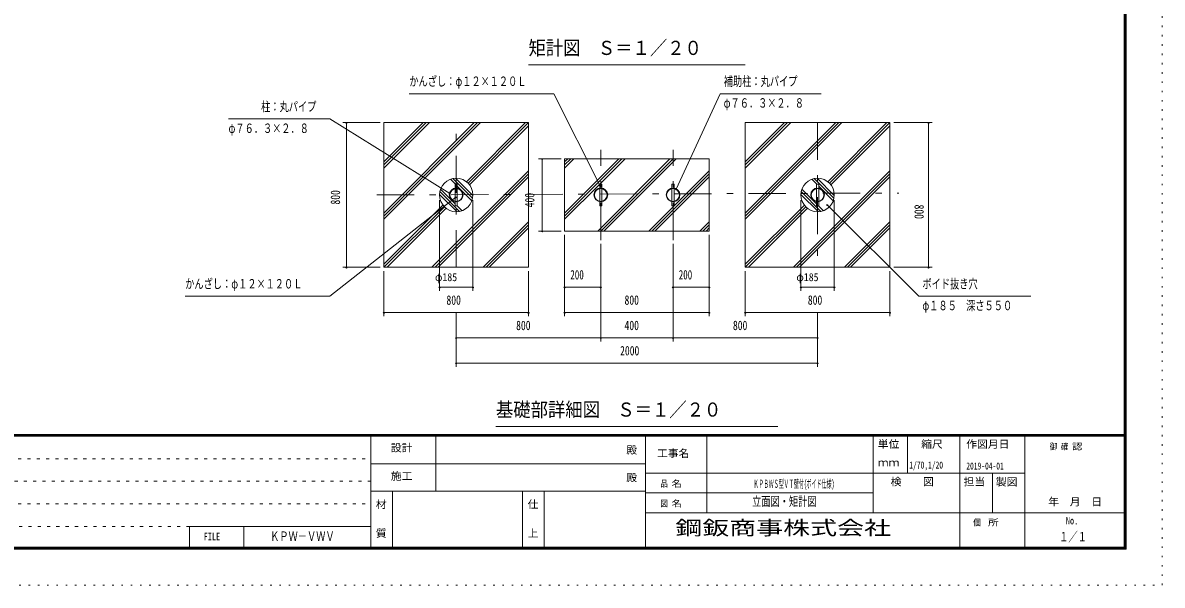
# Model space of a CAD drawing. Units: millimetres, scale not verified, with parts at other scales. Extents: x -37128 to 37128, y -14700 to 14700.
# Drawn here: x 15057 to 37128, y -14700 to -3815 of the extents above; entities that cross this region are included whole.
import ezdxf
from ezdxf.enums import TextEntityAlignment as Align

# ---------------------------------------------------------------- set-up
doc = ezdxf.new("R2010")
doc.units = ezdxf.units.MM
doc.header["$LTSCALE"] = 60
for name, pattern in [('USER1', [3, 1, -2]), ('USER2', [10, 4, -6]), ('USER3', [24, 12, -5, 2, -5]), ('USER4', [3, 0.5, -2.5])]:
    doc.linetypes.add(name, pattern=pattern)
doc.layers.add('0-1_0-F', color=7, linetype='Continuous')
for name, color, linetype, lineweight in [('0-6_2-0BOLD', 7, 'Continuous', 18), ('0-7_2-1HIDDEN', 3, 'USER2', 18), ('0-8_2-2CENTER', 3, 'USER3', 18), ('0-A_2-5DIM', 3, 'Continuous', 18), ('0-B_2-6HATCH', 2, 'Continuous', 18), ('0-C_F-F', 5, 'Continuous', 18), ('0-D_F-E_J_ADD', 3, 'USER4', 18)]:
    doc.layers.add(name, color=color, linetype=linetype, lineweight=lineweight)
doc.styles.add('ＭＳ ゴシック', font='')
doc.styles.get('ＭＳ ゴシック').set_extended_font_data('MS Gothic')

msp = doc.modelspace()

# ---------------------------------------------------------------- linework, layer by layer
at = {"layer": '0-6_2-0BOLD'}
for p, q in [((23431.96, -7025.17), (23431.96, -7269.03)), ((23473.97, -7269.03), (23473.97, -7025.17)), ((26231.95, -7015.23), (26231.95, -6937.1)), ((26231.95, -7269.03), (26231.95, -7025.17)), ((26273.95, -7025.17), (26273.95, -7269.03)), ((27631.95, -7269.03), (27631.95, -7025.17)), ((27673.95, -7025.17), (27673.95, -7269.03)), ((30431.95, -7269.03), (30431.95, -7025.17)), ((30473.96, -7025.17), (30473.96, -7269.03)), ((23473.97, -7357.1), (23473.97, -7278.96)), ((30473.96, -7278.96), (30473.96, -7357.1))]:
    msp.add_line(p, q, dxfattribs=at)
for points in [[(22052.96, -8547.1), (22052.96, -5747.09), (24852.96, -5747.09), (24852.96, -8547.1)], [(29052.96, -8547.1), (29052.96, -5747.09), (31852.96, -5747.09), (31852.96, -8547.1)], [(28352.95, -6447.09), (25552.95, -6447.09), (25552.95, -7847.1), (28352.95, -7847.1)]]:
    msp.add_lwpolyline(points, close=True, dxfattribs=at)
for points in [[(23473.97, -7015.23), (23473.97, -6937.1), (23431.96, -6937.1), (23431.96, -7015.23)], [(26231.95, -6937.1), (26273.95, -6937.1), (26273.95, -7015.23)], [(27631.95, -7015.23), (27631.95, -6937.1), (27673.95, -6937.1), (27673.95, -7015.23)], [(30431.95, -7015.23), (30431.95, -6937.1), (30473.96, -6937.1), (30473.96, -7015.23)], [(23431.96, -7278.96), (23431.96, -7357.1), (23473.97, -7357.1)], [(26273.95, -7278.96), (26273.95, -7357.1), (26231.95, -7357.1), (26231.95, -7278.96)], [(27673.95, -7278.96), (27673.95, -7357.1), (27631.95, -7357.1), (27631.95, -7278.96)], [(30473.96, -7357.1), (30431.95, -7357.1), (30431.95, -7278.96)]]:
    msp.add_lwpolyline(points, dxfattribs=at)
for centre, radius in [((23452.96, -7147.1), 323.75), ((30452.95, -7147.1), 323.75), ((23452.96, -7147.1), 133.53), ((23452.96, -7147.1), 123.72), ((26252.95, -7147.1), 133.53), ((26252.95, -7147.1), 123.72), ((27652.95, -7147.1), 133.53), ((27652.95, -7147.1), 123.72), ((30452.95, -7147.1), 133.53), ((30452.95, -7147.1), 123.72)]:
    msp.add_circle(centre, radius, dxfattribs=at)
at = {"layer": '0-7_2-1HIDDEN', "linetype": 'USER3'}
for p, q in [((23452.96, -8547.1), (23452.96, -5747.09)), ((30452.95, -5747.09), (30452.96, -8547.1))]:
    msp.add_line(p, q, dxfattribs=at)
at = {"layer": '0-8_2-2CENTER'}
for p, q in [((26252.95, -8022.1), (26252.95, -6272.1)), ((27652.95, -8022.1), (27652.95, -6272.1)), ((21917.37, -7147.1), (32024.19, -7109.98))]:
    msp.add_line(p, q, dxfattribs=at)
at = {"layer": '0-A_2-5DIM'}
for p, q in [((29052.95, -4627.1), (24852.95, -4627.1)), ((21256.93, -5747.09), (21977.96, -5747.09)), ((21340.94, -5747.09), (21312.94, -5747.09)), ((21326.94, -8547.1), (21326.94, -5747.09)), ((32671.79, -5747.09), (31927.96, -5747.09)), ((32587.78, -5747.09), (32615.78, -5747.09)), ((32601.78, -8547.1), (32601.78, -5747.09)), ((25046.36, -6447.09), (25482.95, -6447.09)), ((25130.36, -6447.09), (25102.36, -6447.09)), ((25116.36, -6447.09), (25116.36, -7847.1)), ((26256.91, -6971.18), (26228.91, -6971.18)), ((27728.85, -7034.64), (27700.85, -7034.64)), ((23129.21, -7246.69), (23129.21, -9002.1)), ((23341.6, -7118.8), (23313.6, -7118.8)), ((23458.45, -7186.92), (23430.45, -7186.92)), ((23776.71, -9002.1), (23776.71, -7246.69)), ((30129.2, -9002.1), (30129.2, -7246.69)), ((30776.7, -9002.1), (30776.7, -7246.69)), ((30652.74, -7340.25), (30624.74, -7340.25)), ((25482.95, -7847.1), (25046.36, -7847.1)), ((25130.36, -7847.1), (25102.36, -7847.1)), ((25552.95, -7917.1), (25552.95, -9492.1)), ((28352.95, -7917.1), (28352.95, -9492.1)), ((26252.95, -9982.1), (26252.95, -8092.1)), ((27652.95, -9982.1), (27652.95, -8092.1)), ((21256.93, -8547.1), (21977.96, -8547.1)), ((21340.94, -8547.1), (21312.94, -8547.1)), ((32671.79, -8547.1), (31927.96, -8547.1)), ((32587.78, -8547.1), (32615.78, -8547.1)), ((22052.96, -8622.1), (22052.96, -9492.1)), ((24852.96, -9492.1), (24852.96, -8622.1)), ((29052.96, -8622.1), (29052.96, -9492.1)), ((31852.96, -9492.1), (31852.96, -8622.1)), ((23143.21, -8932.1), (23115.21, -8932.1)), ((23129.21, -8932.1), (23776.71, -8932.1)), ((23790.71, -8932.1), (23762.71, -8932.1)), ((25566.95, -8932.1), (25538.95, -8932.1)), ((25552.95, -8932.1), (26252.95, -8932.1)), ((26266.95, -8932.1), (26238.95, -8932.1)), ((27666.95, -8932.1), (27638.95, -8932.1)), ((27652.95, -8932.1), (28352.95, -8932.1)), ((28366.95, -8932.1), (28338.95, -8932.1)), ((30143.2, -8932.1), (30115.2, -8932.1)), ((30129.2, -8932.1), (30776.7, -8932.1)), ((30790.7, -8932.1), (30762.7, -8932.1)), ((22066.96, -9422.1), (22038.96, -9422.1)), ((22052.96, -9422.1), (24852.96, -9422.1)), ((23452.95, -10472.1), (23452.95, -9422.1)), ((24866.96, -9422.1), (24838.96, -9422.1)), ((25566.95, -9422.1), (25538.95, -9422.1)), ((25552.95, -9422.1), (28352.95, -9422.1)), ((28366.95, -9422.1), (28338.95, -9422.1)), ((29066.96, -9422.1), (29038.96, -9422.1)), ((29052.96, -9422.1), (31852.96, -9422.1)), ((30452.95, -9422.1), (30452.95, -10472.1)), ((31866.96, -9422.1), (31838.96, -9422.1)), ((23466.95, -9912.1), (23438.95, -9912.1)), ((23452.95, -9912.1), (26252.95, -9912.1)), ((26266.95, -9912.1), (26238.95, -9912.1)), ((26252.95, -9912.1), (27652.95, -9912.1)), ((27666.95, -9912.1), (27638.95, -9912.1)), ((27652.95, -9912.1), (30452.95, -9912.1)), ((30466.95, -9912.1), (30438.95, -9912.1)), ((23466.95, -10402.1), (23438.95, -10402.1)), ((30452.95, -10402.1), (23452.95, -10402.1)), ((30466.95, -10402.1), (30438.95, -10402.1)), ((29682.95, -11627.1), (24222.95, -11627.1))]:
    msp.add_line(p, q, dxfattribs=at)
for points in [[(26242.91, -6971.18), (25344.31, -5187.1), (22544.31, -5187.1)], [(30523.95, -5187.1), (28563.96, -5187.1), (27714.85, -7034.64)], [(19042.96, -5677.1), (21002.96, -5677.1), (23327.6, -7118.8)], [(23444.45, -7186.92), (21002.95, -9107.1), (18202.95, -9107.1)], [(30638.74, -7340.25), (32412.95, -9107.1), (34582.95, -9107.1)]]:
    msp.add_lwpolyline(points, dxfattribs=at)
for centre in [(21326.94, -5747.09), (32601.78, -5747.09), (25116.36, -6447.09), (26242.91, -6971.18), (27714.85, -7034.64), (23327.6, -7118.8), (23444.45, -7186.92), (30638.74, -7340.25), (25116.36, -7847.1), (21326.94, -8547.1), (32601.78, -8547.1), (23129.21, -8932.1), (23776.71, -8932.1), (25552.95, -8932.1), (26252.95, -8932.1), (27652.95, -8932.1), (28352.95, -8932.1), (30129.2, -8932.1), (30776.7, -8932.1), (22052.96, -9422.1), (24852.96, -9422.1), (25552.95, -9422.1), (28352.95, -9422.1), (29052.96, -9422.1), (31852.96, -9422.1), (23452.95, -9912.1), (26252.95, -9912.1), (27652.95, -9912.1), (30452.95, -9912.1), (23452.95, -10402.1), (30452.95, -10402.1)]:
    msp.add_arc(centre, 14, 180, 0, dxfattribs=at)
at = {"layer": '0-B_2-6HATCH'}
for p, q in [((23922.41, -5747.09), (22052.96, -7616.54)), ((22052.96, -7557.14), (23863.01, -5747.09)), ((23803.61, -5747.09), (22052.96, -7497.75)), ((22932.46, -5747.09), (22052.96, -6626.59)), ((22052.96, -6567.21), (22873.05, -5747.09)), ((22813.71, -5747.09), (22052.96, -6507.76)), ((23650.25, -6890.41), (24793.56, -5747.09)), ((24852.96, -5747.1), (23681.88, -6918.17)), ((23709.65, -6949.8), (24852.96, -5806.49)), ((29052.96, -7616.53), (30922.4, -5747.09)), ((30863, -5747.09), (29052.96, -7557.13)), ((29052.96, -7497.74), (30803.6, -5747.09)), ((29052.96, -6626.59), (29932.45, -5747.09)), ((29873.04, -5747.09), (29052.96, -6567.2)), ((29052.96, -6507.75), (29813.7, -5747.09)), ((30650.24, -6890.41), (31793.55, -5747.09)), ((31852.95, -5747.09), (30681.87, -6918.17)), ((30709.64, -6949.8), (31852.96, -5806.48)), ((26603.61, -6447.09), (25552.95, -7497.75)), ((25552.95, -7557.15), (26663.01, -6447.09)), ((25552.95, -6507.8), (25613.66, -6447.09)), ((25673.06, -6447.09), (25552.95, -6567.2)), ((25552.95, -6626.59), (25732.45, -6447.09)), ((27593.56, -6447.09), (26193.55, -7847.1)), ((26722.4, -6447.09), (26232.4, -6937.1)), ((26252.95, -7847.1), (27652.95, -6447.09)), ((27712.35, -6447.09), (26312.35, -7847.1)), ((22983.51, -8547.1), (24852.96, -6677.65)), ((24852.96, -6737.05), (23042.91, -8547.1)), ((23102.31, -8547.1), (24852.96, -6796.44)), ((23388.4, -6829.85), (23770.2, -7211.66)), ((23776.5, -7158.56), (23441.49, -6823.55)), ((28352.95, -6737.05), (27242.9, -7847.1)), ((27302.3, -7847.1), (28352.95, -6796.44)), ((27673.95, -7356.65), (28352.95, -6677.65)), ((31852.96, -6677.64), (29983.5, -8547.1)), ((30042.9, -8547.1), (31852.96, -6737.04)), ((31852.96, -6796.43), (30102.3, -8547.1)), ((30770.19, -7211.66), (30388.39, -6829.85)), ((30441.48, -6823.55), (30776.5, -7158.56)), ((23148.79, -7036.21), (23431.95, -7319.38)), ((23436.25, -6937.1), (23342.08, -6842.93)), ((23757.13, -7257.98), (23473.97, -6974.81)), ((26231.95, -6937.54), (25552.95, -7616.54)), ((30431.94, -7319.38), (30148.78, -7036.21)), ((30342.07, -6842.93), (30436.24, -6937.1)), ((30473.96, -6974.81), (30757.12, -7257.98)), ((23129.41, -7135.63), (23464.43, -7470.64)), ((23517.52, -7464.34), (23135.71, -7082.53)), ((30464.42, -7470.64), (30129.4, -7135.63)), ((30135.7, -7082.53), (30517.51, -7464.34)), ((23196.27, -7344.39), (22052.96, -8487.69)), ((22052.97, -8547.1), (23224.03, -7376.02)), ((23255.67, -7403.79), (22112.36, -8547.1)), ((23469.67, -7357.1), (23563.84, -7451.27)), ((27673.5, -7357.1), (27183.5, -7847.1)), ((30196.26, -7344.39), (29052.96, -8487.68)), ((29052.96, -8547.1), (30224.02, -7376.02)), ((30255.66, -7403.79), (29112.35, -8547.1)), ((30563.83, -7451.27), (30469.66, -7357.1)), ((24852.96, -7667.59), (23973.47, -8547.1)), ((28352.95, -7667.6), (28173.45, -7847.1)), ((30973.46, -8547.1), (31852.96, -7667.58)), ((24032.9, -8547.1), (24852.96, -7726.96)), ((24852.96, -7786.38), (24092.27, -8547.1)), ((28232.85, -7847.1), (28352.95, -7727)), ((28352.95, -7786.39), (28292.25, -7847.1)), ((31852.96, -7726.96), (31032.89, -8547.1)), ((31092.26, -8547.1), (31852.96, -7786.37))]:
    msp.add_line(p, q, dxfattribs=at)
at = {"layer": '0-C_F-F'}
for p, q in [((36393.07, -11781), (-3716.93, -11781)), ((-3716.93, -11784.5), (36393.07, -11784.5)), ((36393.07, -11788), (-3716.93, -11788)), ((-3716.93, -11791.5), (36393.07, -11791.5)), ((36393.07, -11795), (-3716.93, -11795)), ((-3716.93, -11798.5), (36393.07, -11798.5)), ((36393.07, -11802), (-3716.93, -11802)), ((-3716.93, -11805.5), (36393.07, -11805.5)), ((36393.07, -11809), (-3716.93, -11809)), ((-3716.93, -11812.5), (36393.07, -11812.5)), ((36393.07, -11816), (-3716.93, -11816)), ((21798.07, -14000), (21798.07, -11816)), ((23058.07, -11816), (23058.07, -12880)), ((27118.07, -11816), (27118.07, -14000)), ((28308.07, -13300), (28308.07, -11816)), ((31528.07, -13300), (31528.07, -11816)), ((32193.07, -11816), (32193.07, -12530)), ((33208.07, -14000), (33208.07, -11816)), ((34468.07, -14000), (34468.07, -11816)), ((27118.07, -12348), (21798.07, -12348)), ((34468.07, -12530), (27118.07, -12530)), ((33838.07, -12530), (33838.07, -13300)), ((21798.07, -12880), (27118.07, -12880)), ((22218.07, -12880), (22218.07, -14000)), ((24738.07, -14000), (24738.07, -12880)), ((25158.07, -12880), (25158.07, -14000)), ((27118.07, -12915), (31528.07, -12915)), ((27118.07, -13300), (36428.07, -13300)), ((18286.87, -13563.2), (21798.07, -13563.2)), ((18286.87, -13563.2), (18286.87, -14000)), ((19336.87, -14000), (19336.87, -13563.2))]:
    msp.add_line(p, q, dxfattribs=at)
at = {"layer": '0-C_F-F', "color": 6, "linetype": 'USER1'}
for p, q in [((-3751.93, -12252.8), (21798.07, -12252.8)), ((21798.07, -12689.6), (-3751.93, -12689.6)), ((-3751.93, -13126.4), (21798.07, -13126.4)), ((18286.87, -13563.2), (-3751.93, -13563.2))]:
    msp.add_line(p, q, dxfattribs=at)
at = {"layer": '0-C_F-F'}
for points in [[(36428.07, -14000), (36428.07, 14140), (-3751.93, 14140), (-3751.93, -14000)], [(36424.56, -13996.5), (-3748.43, -13996.5), (-3748.43, 14136.5), (36424.56, 14136.5)], [(36421.07, -13993), (36421.07, 14133), (-3744.93, 14133), (-3744.93, -13993)], [(36417.57, -13989.5), (36417.57, 14129.5), (-3741.43, 14129.5), (-3741.43, -13989.5)], [(36414.07, -13986), (36414.07, 14126), (-3737.93, 14126), (-3737.93, -13986)], [(36410.57, -13982.5), (36410.57, 14122.5), (-3734.43, 14122.5), (-3734.43, -13982.5)], [(36407.06, -13979), (-3730.93, -13979), (-3730.93, 14119), (36407.06, 14119)], [(36403.57, -13975.5), (-3727.43, -13975.5), (-3727.43, 14115.5), (36403.57, 14115.5)], [(36400.07, -13972), (36400.07, 14112), (-3723.93, 14112), (-3723.93, -13972)], [(36396.57, -13968.5), (-3720.43, -13968.5), (-3720.43, 14108.5), (36396.57, 14108.5)], [(36393.07, -13965), (36393.07, 14105), (-3716.93, 14105), (-3716.93, -13965)]]:
    msp.add_lwpolyline(points, close=True, dxfattribs=at)
at = {"layer": '0-D_F-E_J_ADD', "color": 5}
msp.add_lwpolyline([(37128.07, -14700), (37128.07, 14700), (-4451.93, 14700), (-4451.93, -14700)], close=True, dxfattribs=at)

# ---------------------------------------------------------------- texts
at = {"layer": '0-1_0-F', "style": 'ＭＳ ゴシック'}
for s, height, width, p in [('1/70,1/20', 136.8, 0.65, (32229.73, -12483.38)), ('2019-04-01', 136.8, 0.65, (33333.08, -12502.03)), ('ＫＰＢＷＳ型ＶＴ壁付(', 155, 0.45, (29212.1, -12862.5)), ('ボイド仕様)', 155, 0.45, (30235.4, -12862.5)), ('立面図・矩計図', 182.3, 0.7, (29183.07, -13222.63)), ('ＫＰＷ－ＶＷＶ', 182.3, 0.7, (19847.3, -13896.73)), ('１／１', 182.3, 0.7, (35133.07, -13908.29))]:
    msp.add_text(s, height=height, dxfattribs=dict(at, width=width)).set_placement(p, align=Align.BOTTOM_LEFT)
at = {"layer": '0-A_2-5DIM', "color": 7, "style": 'ＭＳ ゴシック'}
for s, height, width, p in [('矩計図\u3000Ｓ＝１／２０', 273.5, 0.9, (24852.95, -4519.79)), ('かんざし：φ１２×１２０Ｌ', 182.3, 0.7, (22544.31, -5092.23)), ('補助柱：丸パイプ', 182.3, 0.7, (28633.96, -5092.23)), ('φ７６．３×２．８', 182.3, 0.7, (28633.95, -5512.23)), ('柱：丸パイプ', 182.3, 0.7, (19672.96, -5582.22)), ('φ７６．３×２．８', 182.3, 0.7, (19042.96, -6002.23)), ('200', 182.3, 0.7, (25663.2, -8837.23)), ('200', 182.3, 0.7, (27763.2, -8837.23)), ('かんざし：φ１２×１２０Ｌ', 182.3, 0.7, (18202.95, -9012.22)), ('φ185', 155, 0.9, (23041.71, -8862.1)), ('φ185', 155, 0.9, (30041.7, -8862.1)), ('ボイド抜き穴', 182.3, 0.7, (32482.95, -9012.22)), ('800', 182.3, 0.75, (23264.05, -9326.98)), ('800', 182.3, 0.75, (26713.2, -9327.22)), ('800', 182.3, 0.75, (30264.04, -9326.98)), ('φ１８５\u3000深さ５５０', 182.3, 0.7, (32482.95, -9432.22)), ('800', 182.3, 0.75, (24613.2, -9817.22)), ('400', 182.3, 0.75, (26713.2, -9817.22)), ('800', 182.3, 0.75, (28813.2, -9817.22)), ('2000', 182.3, 0.75, (26627.45, -10307.22)), ('基礎部詳細図\u3000Ｓ＝１／２０', 273.5, 0.9, (24222.95, -11519.79)), ('鋼鈑商事株式会社', 273.5, 1.4, (27696.57, -13808.88))]:
    msp.add_text(s, height=height, dxfattribs=dict(at, width=width)).set_placement(p, align=Align.BOTTOM_LEFT)
at = {"layer": '0-A_2-5DIM', "color": 7, "style": 'ＭＳ ゴシック', "width": 0.75}
for s, rotation, p in [('800', 90, (21256.94, -7333.1)), ('400', 90, (25021.48, -7386.85)), ('800', 270, (32276.33, -7333.1))]:
    msp.add_text(s, height=182.3, rotation=rotation, dxfattribs=at).set_placement(p, align=Align.BOTTOM_LEFT)
at = {"layer": '0-C_F-F', "color": 7, "style": 'ＭＳ ゴシック'}
for s, height, width, p in [('単位', 145.9, 1.05, (31619.07, -12086.6)), ('縮尺', 145.9, 1.05, (32459.07, -12086.6)), ('作図月日', 145.9, 1.05, (33332.53, -12088.03)), ('設計', 145.9, 1.05, (22186.57, -12157.36)), ('殿', 145.9, 1.05, (26747.07, -12202.1)), ('工事名', 145.9, 1.05, (27342.07, -12265.1)), ('御 ', 124, 0.85, (34947.93, -12116.2)), ('確 ', 124, 0.85, (35164.06, -12116.2)), ('認', 124, 1.2, (35380.2, -12116.2)), ('ｍｍ', 145.9, 1.05, (31619.07, -12443.6)), ('施工', 145.9, 1.05, (22186.57, -12706.1)), ('殿', 145.9, 1.05, (26747.07, -12734.1)), ('品 ', 124, 0.85, (27406.82, -12834.5)), ('名', 124, 1.2, (27622.96, -12834.5)), ('検\u3000\u3000図', 145.9, 1.05, (31867.57, -12814.6)), ('担当', 145.9, 1.05, (33281.57, -12814.6)), ('製図', 145.9, 1.05, (33905.95, -12818.04)), ('\u3000年\u3000月\u3000日', 145.9, 1.05, (34711.3, -13202.3)), ('材', 145.9, 1.05, (21896.07, -13252.1)), ('仕', 145.9, 1.05, (24836.07, -13252.1)), ('図 ', 124, 0.85, (27406.82, -13219.5)), ('名', 124, 1.2, (27622.96, -13219.5)), ('個  ', 124, 0.85, (33467.07, -13587)), ('所', 124, 1.2, (33755.26, -13587)), ('No.', 145.9, 0.8, (35262.57, -13567.1)), ('質', 145.9, 1.05, (21896.07, -13812.1)), ('上', 145.9, 1.05, (24836.07, -13812.1)), ('FILE', 145.9, 0.7, (18561.62, -13873.7))]:
    msp.add_text(s, height=height, dxfattribs=dict(at, width=width)).set_placement(p, align=Align.BOTTOM_LEFT)

doc.saveas('drawing.dxf')
